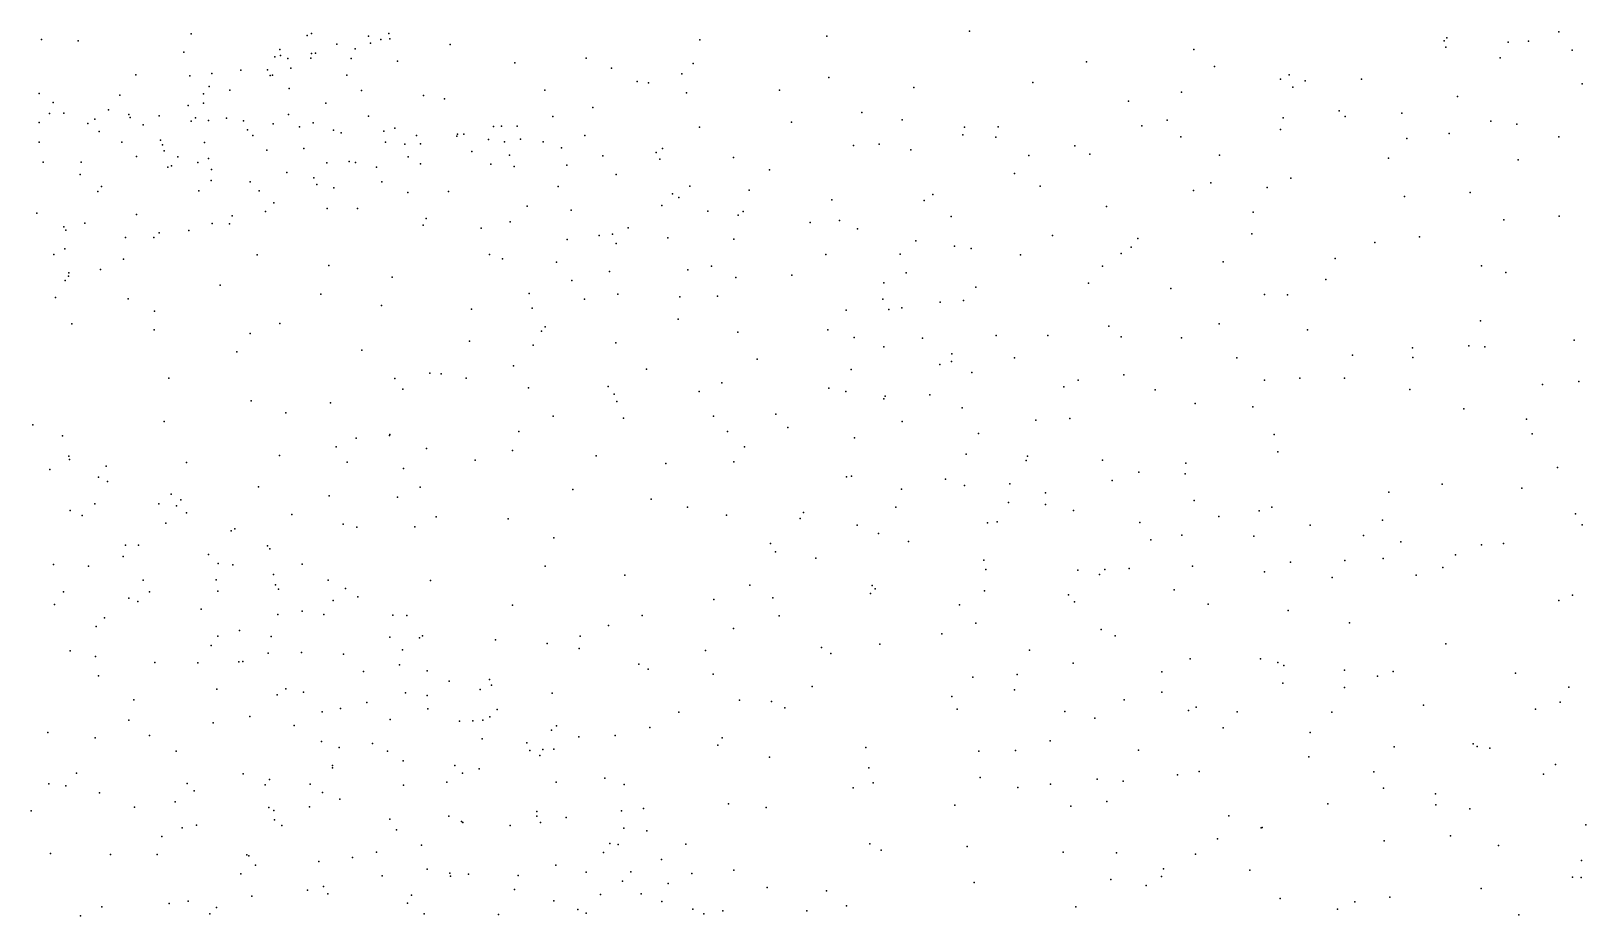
# Model space of a CAD drawing. Header units: metres. Extents: x -23.9 to 23.9, y -27.4 to 27.4.
# Drawn here: x -11.94 to -6, y 10.13 to 13.52 of the extents above; entities that cross this region are included whole.
import ezdxf

# ---------------------------------------------------------------- set-up
doc = ezdxf.new("R2010")
doc.units = ezdxf.units.M

msp = doc.modelspace()

# ---------------------------------------------------------------- linework, layer by layer
for p in [(-11.3274, 13.5053, 11.5124), (-10.8846, 13.4986, 8.3548), (-10.8672, 13.5057, 12.0738), (-10.6504, 13.496, 10.513), (-10.5716, 13.5061, 11.3877), (-8.8981, 13.4952, 13.6424), (-8.3526, 13.5152, 14.0342), (-6.529, 13.4897, -16.8), (-6.1003, 13.5118, 15.4415), (-11.8992, 13.4827, 10.7105), (-11.7589, 13.4786, 13.2292), (-11.3553, 13.4344, 13.0413), (-10.9882, 13.4454, 12.7941), (-10.8673, 13.4301, 11.2258), (-10.8519, 13.4306, 11.735), (-10.7714, 13.4655, 10.9055), (-10.7009, 13.4471, 9.8335), (-10.6419, 13.4695, 10.2223), (-10.6024, 13.4828, 11.9024), (-10.5678, 13.4853, 12.1457), (-10.3383, 13.4634, 6.3277), (-9.3831, 13.4812, 5.5193), (-7.496, 13.4449, 4.8222), (-6.5391, 13.4785, -15.6734), (-6.5331, 13.4535, 15.1542), (-6.2945, 13.4723, -17.2401), (-6.217, 13.4765, 4.5673), (-6.0496, 13.4428, -15.0914), (-11.0077, 13.4165, 7.9355), (-10.9862, 13.4221, 10.3763), (-10.9584, 13.4111, 10.0849), (-10.9464, 13.3738, 9.6768), (-10.8703, 13.4112, 9.267), (-10.7156, 13.4099, 6.8519), (-10.5397, 13.4007, 12.5788), (-10.0902, 13.3944, 5.9481), (-9.8174, 13.4124, 12.8258), (-9.721, 13.374, 5.5728), (-9.4095, 13.3918, 4.9218), (-7.9056, 13.3972, 14.4204), (-7.4166, 13.3793, 14.703), (-6.3253, 13.4132, 15.3048), (-11.5392, 13.3487, 10.5106), (-11.3328, 13.344, 10.739), (-11.2488, 13.3534, 10.2765), (-11.1372, 13.3657, 11.0801), (-11.0365, 13.3671, 8.7958), (-11.0262, 13.3461, 9.0519), (-11.0173, 13.3464, 7.4807), (-10.7322, 13.3467, 6.5705), (-9.6234, 13.322, 4.7796), (-9.5803, 13.3174, 13.106), (-9.4525, 13.3514, 5.2426), (-8.8902, 13.3385, 4.7406), (-8.1107, 13.3192, 4.8765), (-7.1645, 13.3317, 4.7262), (-7.1312, 13.3475, -16.0875), (-7.0696, 13.3254, -16.4904), (-6.8546, 13.332, -16.7678), (-6.012, 13.3136, -14.7369), (-11.9087, 13.2766, 13.6246), (-11.6, 13.2709, 9.5776), (-11.281, 13.2761, 9.1548), (-11.2586, 13.3038, 9.4106), (-11.1799, 13.2899, 7.701), (-10.9536, 13.2961, 7.0101), (-10.6761, 13.2882, 6.2244), (-10.4392, 13.2691, 12.7692), (-10.3597, 13.2565, 5.8701), (-9.976, 13.289, 5.6036), (-9.4343, 13.2789, 4.573), (-9.0796, 13.2895, 13.6083), (-8.5663, 13.2996, 4.8285), (-7.5431, 13.2817, -15.8928), (-7.1172, 13.3012, -15.7063), (-6.4879, 13.2656, 4.7086), (-11.8696, 13.2003, 9.2417), (-11.8553, 13.2421, 9.6198), (-11.8141, 13.2014, 2.0103), (-11.6432, 13.2147, 9.0539), (-11.5656, 13.1969, 2.4266), (-11.3393, 13.2303, 8.4773), (-11.2811, 13.2396, 8.7727), (-10.9554, 13.1968, 6.4901), (-10.8132, 13.2404, 12.9899), (-9.7924, 13.2233, 4.5294), (-8.764, 13.2041, 4.5137), (-7.7452, 13.2471, 14.5888), (-6.9402, 13.2102, 4.7065), (-6.7007, 13.2012, -14.9494), (-11.9089, 13.1653, 2.9321), (-11.7223, 13.1627, 8.6283), (-11.6961, 13.1782, 1.4603), (-11.5609, 13.1845, 1.7218), (-11.5117, 13.1576, 3.0433), (-11.4504, 13.1915, 1.9847), (-11.3277, 13.1713, 1.521), (-11.3111, 13.1841, 2.3129), (-11.2615, 13.1738, 2.6583), (-11.1924, 13.1824, 1.9095), (-11.1277, 13.1718, 1.6678), (-11.1125, 13.1381, 3.167), (-11.0141, 13.1614, 2.5472), (-10.9138, 13.1488, 2.8604), (-10.8616, 13.1646, 1.9764), (-10.7838, 13.1362, 3.0857), (-10.6496, 13.1904, 5.9754), (-10.5908, 13.1327, 2.7133), (-10.5496, 13.1449, 2.0307), (-10.1726, 13.1503, 5.4589), (-10.1417, 13.1518, 4.4323), (-10.0812, 13.1524, 5.1776), (-9.945, 13.1894, 13.048), (-9.3849, 13.1481, 4.1399), (-9.0339, 13.1673, 4.2889), (-8.6107, 13.1762, 14.0082), (-8.3727, 13.1485, 14.1969), (-8.2433, 13.1494, -15.8587), (-7.6947, 13.153, -15.5494), (-7.5979, 13.1746, -16.6707), (-7.165, 13.1397, 14.9651), (-7.1548, 13.1833, -15.3296), (-6.9173, 13.1888, 15.0771), (-6.361, 13.1705, -17.7017), (-6.2617, 13.1593, 15.6476), (-11.9083, 13.0912, 3.1651), (-11.6794, 13.131, 1.116), (-11.5929, 13.0907, 7.9538), (-11.4453, 13.0989, 7.5385), (-11.4375, 13.0801, 0.997), (-11.2764, 13.0897, 3.5139), (-11.0921, 13.1159, 13.3509), (-10.7549, 13.127, 1.3577), (-10.5845, 13.0909, 3.4813), (-10.5108, 13.0837, 13.0335), (-10.466, 13.1157, 3.1599), (-10.4517, 13.0842, 4.5564), (-10.312, 13.1141, 2.804), (-10.3097, 13.1215, 2.4531), (-10.285, 13.1216, 4.7564), (-10.1914, 13.1015, 3.0587), (-10.13, 13.0921, 2.0697), (-10.0696, 13.1016, 2.3122), (-9.9826, 13.092, 2.9215), (-9.8236, 13.1164, 4.2021), (-8.7963, 13.0783, 4.221), (-8.6979, 13.0835, -15.9041), (-8.3788, 13.1185, 4.5322), (-8.2518, 13.1095, -16.3826), (-7.9503, 13.0773, -16.7432), (-7.5452, 13.111, 14.7693), (-6.6818, 13.105, -17.4596), (-6.5195, 13.1235, 15.4078), (-6.101, 13.111, 15.8735), (-11.8931, 13.0145, 3.4161), (-11.7483, 13.0143, 0.7897), (-11.5366, 13.0361, 3.5824), (-11.431, 13.0582, 7.2772), (-11.3781, 13.0349, 6.9841), (-11.3025, 13.0135, 6.6293), (-11.261, 13.0285, 3.7873), (-11.038, 13.0598, 1.0337), (-10.8971, 13.0661, 3.667), (-10.7242, 13.0172, 4.3008), (-10.4988, 13.0344, 1.0903), (-10.2545, 13.0557, 3.718), (-10.1115, 13.0412, 1.773), (-9.9127, 13.0693, 3.6104), (-9.7547, 13.0389, 2.8036), (-9.5504, 13.0516, 3.6065), (-9.537, 13.0254, 3.3483), (-9.5262, 13.0666, 13.4836), (-9.2545, 13.0316, 13.671), (-8.5772, 13.0609, -16.2971), (-8.1261, 13.0393, -15.4209), (-7.893, 13.0451, 4.6312), (-7.398, 13.0412, -17.0745), (-6.7522, 13.03, 15.2572), (-6.2561, 13.0234, -14.4956), (-11.7518, 12.9668, 7.718), (-11.4171, 12.9947, 13.736), (-11.4025, 13.0005, 0.7341), (-11.25, 12.9866, 6.3188), (-10.962, 12.9748, 0.7443), (-10.8594, 12.9541, 4.5279), (-10.8094, 13.012, 4.0454), (-10.6998, 13.0128, 5.6109), (-10.6187, 12.9956, 4.9645), (-10.4514, 13.0084, 4.0586), (-10.182, 13.0068, 1.481), (-10.0933, 12.9981, 13.2534), (-9.8919, 13.0025, 2.1509), (-9.7038, 12.9673, 2.4594), (-9.1172, 12.9851, 3.8514), (-8.181, 12.9708, 14.4239), (-11.6847, 12.9025, 3.9045), (-11.6698, 12.9213, 7.262), (-11.2986, 12.9048, 6.0411), (-11.2508, 12.9449, 4.0562), (-11.1018, 12.9387, 5.7977), (-11.0674, 12.9047, 4.3032), (-10.8468, 12.9293, 4.8718), (-10.7819, 12.9157, 5.2841), (-10.5995, 12.9392, 13.3048), (-10.5002, 12.8986, 0.5941), (-10.3446, 12.9028, 0.8359), (-9.9245, 12.9217, 1.6547), (-9.4223, 12.9223, 2.9742), (-9.1952, 12.9078, 3.5405), (-8.0826, 12.9229, 4.2673), (-7.4967, 12.9062, 14.9011), (-7.4308, 12.9358, 4.5507), (-7.215, 12.9174, -17.3645), (-7.1246, 12.9527, 4.6142), (-6.4393, 12.8988, 15.7369), (-11.0115, 12.8587, 5.074), (-10.808, 12.8371, 0.3346), (-10.6923, 12.8378, 13.5144), (-10.0436, 12.8461, 1.1011), (-9.5282, 12.8482, 2.1627), (-9.4876, 12.8934, 2.5844), (-9.4633, 12.8793, -16.0161), (-8.8793, 12.87, -15.322), (-8.5265, 12.8679, -16.9809), (-8.4937, 12.891, 3.9881), (-7.8296, 12.8452, 4.2432), (-6.6906, 12.8837, 4.6837), (-11.9178, 12.8193, 7.3764), (-11.7345, 12.7811, 0.2817), (-11.5361, 12.814, 4.2801), (-11.2473, 12.78, 0.243), (-11.1807, 12.7782, 13.8694), (-11.1709, 12.8096, 5.5616), (-11.0437, 12.8262, 5.3366), (-10.429, 12.799, 13.4456), (-10.108, 12.7862, 0.7954), (-9.8752, 12.8307, 1.3751), (-9.3534, 12.8277, -16.5703), (-9.2377, 12.8113, 2.7513), (-9.2177, 12.8254, -15.5842), (-8.9624, 12.7841, 3.3707), (-8.8504, 12.7917, 3.6022), (-8.4226, 12.8069, -14.9676), (-7.2694, 12.8232, 15.0695), (-6.3114, 12.7945, -18.0748), (-6.0996, 12.8074, -14.0919), (-11.8145, 12.7666, 6.8262), (-11.8065, 12.7543, 4.29), (-11.5789, 12.7268, 5.9945), (-11.4705, 12.7264, 4.619), (-11.4505, 12.7444, 5.6769), (-11.3364, 12.7534, 5.0643), (-10.4404, 12.774, 0.2445), (-10.2198, 12.7624, 0.5421), (-9.891, 12.7185, 0.894), (-9.7686, 12.7337, -15.8698), (-9.7175, 12.7396, -16.3019), (-9.6573, 12.7631, 13.6813), (-9.5062, 12.7247, -16.8573), (-9.2539, 12.7198, 2.1898), (-8.7815, 12.76, 14.1324), (-8.0358, 12.7341, 3.9122), (-7.7094, 12.723, 14.8772), (-7.2742, 12.7402, 4.5384), (-6.6328, 12.7292, -17.9331), (-11.8527, 12.661, 4.5524), (-11.8102, 12.6835, 6.3765), (-11.0759, 12.66, -0.0306), (-10.1872, 12.6614, 13.7098), (-9.7033, 12.7035, 1.1965), (-8.9021, 12.6617, 2.7044), (-8.618, 12.6625, 3.464), (-8.5586, 12.7138, 14.2904), (-8.4107, 12.693, 3.6336), (-8.3468, 12.6838, 14.4407), (-8.1577, 12.6603, -14.7698), (-7.7728, 12.6651, -14.6652), (-7.7346, 12.6894, -17.4195), (-6.8043, 12.7079, -14.4127), (-11.6746, 12.6041, 5.4566), (-11.586, 12.644, 14.1092), (-10.8011, 12.619, -0.0891), (-10.1383, 12.6451, 0.2617), (-9.9313, 12.6327, 0.5361), (-9.4293, 12.6031, 1.3397), (-9.3395, 12.617, -15.1572), (-7.8444, 12.6169, 3.7917), (-7.3833, 12.6331, -14.529), (-6.9559, 12.6468, 15.4509), (-6.3967, 12.6177, 16.0864), (-11.8095, 12.5626, -0.1879), (-11.7967, 12.5782, 5.7853), (-11.7948, 12.5914, 4.8444), (-11.2169, 12.5448, -0.2588), (-10.5589, 12.5745, 13.8232), (-9.8731, 12.5623, 13.8157), (-9.7293, 12.5961, 0.7188), (-9.2456, 12.5731, 1.5925), (-9.0316, 12.5828, 2.0735), (-8.6799, 12.5528, 2.6722), (-8.5951, 12.5911, 3.1184), (-7.8987, 12.5524, 14.8341), (-6.9909, 12.5655, 4.5554), (-6.3037, 12.5925, 4.6177), (-11.8467, 12.4974, 14.2603), (-11.5678, 12.4922, -0.3589), (-10.8323, 12.5103, 13.9853), (-10.0363, 12.512, -16.4857), (-9.825, 12.4912, 0.2102), (-9.6972, 12.51, 0.4708), (-9.4599, 12.5002, 0.8459), (-9.316, 12.5018, 1.149), (-8.6846, 12.4909, -17.4134), (-8.4646, 12.479, 2.8065), (-8.3765, 12.4861, 3.036), (-8.3282, 12.5364, -17.4461), (-7.584, 12.5316, 15.0447), (-7.2257, 12.5081, 15.309), (-7.1378, 12.5073, 4.323), (-11.4678, 12.4449, 14.1898), (-10.5996, 12.4664, -0.2871), (-10.2559, 12.4521, 13.9162), (-10.0238, 12.4564, -15.6686), (-8.8245, 12.4487, 1.9386), (-8.6613, 12.4517, 14.4463), (-8.6113, 12.4578, 2.4155), (-11.7837, 12.3967, -0.5505), (-11.4691, 12.3735, -0.559), (-10.9891, 12.3984, -0.4561), (-9.9889, 12.3687, 13.9838), (-9.9752, 12.385, -16.9775), (-9.4663, 12.415, 0.4963), (-9.2385, 12.3647, 14.3021), (-8.8949, 12.3739, 1.4805), (-7.8201, 12.3873, -14.4504), (-7.3987, 12.3962, 3.8911), (-7.0615, 12.374, 15.6312), (-6.4005, 12.4082, -13.9676), (-11.1023, 12.3591, 14.1415), (-10.2634, 12.3298, -0.4172), (-10.02, 12.3154, -0.2633), (-9.7043, 12.3244, 14.1523), (-8.7932, 12.3443, -14.6895), (-8.6805, 12.3092, 1.6506), (-8.5324, 12.3419, 14.623), (-8.2509, 12.3515, 2.7126), (-8.0538, 12.3518, 3.18), (-7.7731, 12.3469, -17.7738), (-7.5423, 12.3425, 3.665), (-6.6604, 12.305, 16.1391), (-6.4451, 12.3121, 16.3641), (-6.3836, 12.3091, 4.6055), (-6.0422, 12.3338, -18.4649), (-11.1527, 12.2892, -0.6487), (-10.6751, 12.2965, -0.5561), (-9.1647, 12.2617, 0.4548), (-8.4668, 12.241, 1.8072), (-8.4222, 12.2527, -17.7362), (-8.4203, 12.2816, 2.0707), (-8.181, 12.266, 14.8547), (-7.3307, 12.2664, 15.4565), (-6.8889, 12.2767, -14.144), (-6.6581, 12.2681, 4.4276), (-11.4127, 12.1893, -0.8395), (-10.549, 12.1877, 14.1686), (-10.4157, 12.2085, -16.6525), (-10.3725, 12.2057, -15.7428), (-10.2767, 12.1895, 14.1578), (-10.0961, 12.2366, -15.3615), (-9.5877, 12.2234, -0.1072), (-8.8048, 12.2224, 1.031), (-8.3441, 12.2107, -14.4531), (-7.7634, 12.2012, 3.3501), (-7.0907, 12.1891, 3.9564), (-6.9198, 12.1884, 15.9847), (-10.5182, 12.1465, -0.7553), (-10.0383, 12.1521, -0.5646), (-9.7342, 12.1567, -17.4647), (-9.7116, 12.1278, -0.3668), (-9.3867, 12.1376, 14.4941), (-9.3001, 12.171, 0.0122), (-8.8908, 12.1505, 0.5529), (-8.8254, 12.1382, -17.7527), (-8.5052, 12.1254, 1.4055), (-7.9924, 12.1556, 15.0571), (-7.9371, 12.1808, 3.0133), (-7.644, 12.1439, -14.2534), (-7.225, 12.1807, 15.6632), (-6.6702, 12.1456, -18.2483), (-6.1628, 12.1653, 16.8284), (-6.0238, 12.1759, 4.7978), (-11.098, 12.1027, -0.9204), (-10.7953, 12.0941, -0.8817), (-9.7003, 12.0998, -14.8551), (-8.6808, 12.1097, -14.4651), (-8.6756, 12.1199, 14.8113), (-8.3815, 12.075, 14.9845), (-7.4911, 12.0921, 3.541), (-7.2698, 12.0789, -14.1299), (-6.4632, 12.0723, 16.6035), (-11.9324, 12.0111, -11.4335), (-11.4303, 12.0236, 14.4165), (-10.9658, 12.0561, 14.2889), (-9.944, 12.0432, 14.3666), (-9.6749, 12.0356, 14.4876), (-9.3317, 12.0435, -0.2211), (-9.0937, 12.0511, -0.0405), (-8.6101, 12.0238, 0.8605), (-8.1, 12.0289, 2.2483), (-7.9694, 12.0352, 2.6161), (-6.2247, 12.0327, 4.6834), (-11.819, 11.9684, -11.7262), (-10.697, 11.9594, 14.3786), (-10.57, 11.97, -1.0146), (-10.5685, 11.9738, -16.8504), (-10.0756, 11.9855, -0.8308), (-9.2781, 11.985, -14.5617), (-9.047, 12.0005, 14.7895), (-8.7919, 11.9607, 0.2265), (-8.3184, 11.9773, 1.5265), (-7.1889, 11.9736, -18.1224), (-6.2025, 11.9767, 16.9892), (-11.7949, 11.8906, -10.7654), (-10.9896, 11.8938, -1.2168), (-10.7729, 11.9267, -16.1076), (-10.4279, 11.9198, 14.412), (-10.0997, 11.9126, -17.4273), (-9.7796, 11.892, -0.7432), (-9.2124, 11.9264, -17.8413), (-8.3652, 11.8987, 1.1974), (-8.1311, 11.8904, 1.8066), (-7.1748, 11.908, 16.025), (-11.8681, 11.84, -10.2751), (-11.7921, 11.8783, 14.5457), (-11.6523, 11.8525, -11.0343), (-11.3453, 11.866, -1.3195), (-10.7314, 11.8676, -15.7748), (-10.5164, 11.8432, -15.3491), (-10.242, 11.8755, -0.9944), (-9.514, 11.8634, -0.5911), (-9.2537, 11.8694, 14.8496), (-8.1367, 11.8737, 15.3439), (-7.8447, 11.8754, 15.4968), (-7.7059, 11.8295, 2.656), (-7.5256, 11.8645, 3.0353), (-6.1062, 11.8481, 17.1799), (-11.6821, 11.8109, -12.1843), (-11.6479, 11.794, -1.4797), (-11.0705, 11.774, 14.5485), (-10.4522, 11.7729, -1.1582), (-8.8235, 11.8118, -0.142), (-8.8035, 11.8147, 15.0991), (-8.4443, 11.8029, 0.7482), (-8.3719, 11.7784, 15.3522), (-8.1984, 11.7854, -14.2159), (-7.8083, 11.7981, 2.4162), (-7.5291, 11.823, 15.7844), (-6.5463, 11.7837, 4.1895), (-6.2417, 11.769, 4.5803), (-11.6962, 11.7085, -9.9812), (-11.4509, 11.7087, -12.0392), (-11.404, 11.7457, -11.3049), (-11.3676, 11.7236, -11.546), (-10.8003, 11.7397, -16.6653), (-10.5388, 11.7347, -17.1692), (-9.8694, 11.7638, -0.9781), (-9.5695, 11.7259, -14.6042), (-8.6126, 11.765, 0.271), (-8.2035, 11.7135, 1.1548), (-8.0631, 11.7504, 15.5557), (-8.062, 11.7062, 1.5174), (-7.4945, 11.7209, 2.7821), (-6.7501, 11.7532, 16.6493), (-11.7901, 11.6832, -9.6635), (-11.7436, 11.6635, -12.6675), (-11.3839, 11.7007, -10.6534), (-11.3456, 11.6743, -1.5683), (-10.9425, 11.6683, -1.4308), (-10.3919, 11.6595, -15.0319), (-10.1164, 11.6519, -17.6659), (-9.4305, 11.6958, -0.7543), (-9.2812, 11.6653, 15.0664), (-9.0002, 11.653, -0.5005), (-8.9876, 11.6758, -14.3523), (-8.6345, 11.6956, 15.3284), (-7.9556, 11.6829, 1.7439), (-7.3999, 11.6605, 16.1252), (-7.2455, 11.6814, 3.1188), (-7.197, 11.696, 16.2803), (-6.0375, 11.6705, -18.5275), (-11.424, 11.6342, -10.1899), (-11.1746, 11.6056, -11.8173), (-11.1606, 11.6131, -11.2613), (-10.7468, 11.6311, -15.5373), (-10.6941, 11.6195, -1.3885), (-10.4732, 11.6204, 14.6884), (-8.7829, 11.6274, -0.3589), (-8.7009, 11.5959, -18.1561), (-8.2848, 11.6366, -18.1656), (-8.2477, 11.6399, 0.8985), (-7.7016, 11.6372, 2.2537), (-7.5414, 11.5893, -18.2099), (-7.0509, 11.6271, -13.9216), (-6.8467, 11.5882, 3.5946), (-6.7742, 11.6457, 3.8396), (-6.0121, 11.628, 17.3352), (-11.5784, 11.551, -9.5551), (-11.5293, 11.5502, -12.5802), (-11.0364, 11.5486, -10.8977), (-11.0265, 11.5371, -11.5756), (-9.9417, 11.5792, 14.8864), (-9.114, 11.5572, 15.267), (-8.586, 11.5647, -0.0591), (-7.6598, 11.5706, 16.0216), (-7.2663, 11.5846, 2.8777), (-6.7051, 11.5638, 16.9417), (-6.3965, 11.5522, -18.4119), (-6.3125, 11.5572, 4.3903), (-11.8534, 11.477, -1.9343), (-11.7194, 11.4709, -13.0988), (-11.5879, 11.5071, -1.8117), (-11.261, 11.5149, -12.1997), (-11.2243, 11.4812, -9.9417), (-11.1684, 11.4757, 14.8183), (-10.9037, 11.4785, -10.6471), (-9.9753, 11.4704, -14.725), (-9.0943, 11.5248, -0.741), (-8.9404, 11.5008, 15.4383), (-8.2988, 11.4933, 0.4878), (-7.5001, 11.4704, 16.2744), (-7.126, 11.4853, 16.6263), (-6.9189, 11.4915, 16.8239), (-6.7718, 11.5002, -18.2971), (-6.4956, 11.5135, 4.1273), (-11.5105, 11.4174, -9.1777), (-11.2315, 11.4178, -9.6905), (-11.0134, 11.4387, -1.672), (-10.8036, 11.4174, -11.3545), (-10.4124, 11.4154, -1.4958), (-9.6707, 11.4357, 15.1602), (-8.2911, 11.4579, 15.8435), (-7.9393, 11.4557, 1.2747), (-7.856, 11.4392, -18.2512), (-7.8358, 11.4574, 1.5258), (-7.7433, 11.4613, -14.059), (-7.2261, 11.4493, -18.2504), (-6.9671, 11.4275, 3.1844), (-6.6465, 11.4355, 3.7893), (-6.544, 11.4659, 17.1721), (-11.8153, 11.3729, -8.6033), (-11.4875, 11.372, -12.8908), (-11.2255, 11.3754, -12.4823), (-11.0052, 11.3992, -16.3715), (-10.9938, 11.3826, -12.0681), (-10.7374, 11.385, -10.947), (-10.6901, 11.3535, -11.5746), (-9.1922, 11.3977, 15.4485), (-8.7319, 11.366, -14.2312), (-8.7246, 11.3971, 15.6981), (-8.7131, 11.3838, -0.6214), (-8.2954, 11.3761, 0.2656), (-7.9742, 11.3615, 16.1469), (-7.5709, 11.38, 2.0185), (-6.0488, 11.3601, 17.4295), (-11.8496, 11.3244, 14.6645), (-11.5654, 11.3488, 14.7159), (-11.5315, 11.335, -8.8365), (-11.2893, 11.3067, -1.8942), (-10.9032, 11.299, -16.9342), (-10.7849, 11.3397, -10.2155), (-10.1, 11.3213, -17.8412), (-9.33, 11.3429, -1.1517), (-9.1043, 11.3494, -14.2951), (-8.391, 11.323, -0.0676), (-7.9515, 11.3344, 1.007), (-7.441, 11.3248, 16.5235), (-7.1346, 11.3005, 16.8595), (-6.1007, 11.3391, 4.5728), (-11.6906, 11.2401, -8.414), (-11.6584, 11.2725, -13.2733), (-10.9961, 11.2864, -9.6285), (-10.8208, 11.2853, -9.9456), (-10.557, 11.2828, -11.3537), (-10.5036, 11.2823, -15.0247), (-9.7322, 11.244, 15.3763), (-9.6038, 11.282, -18.0758), (-9.2544, 11.2329, 15.6461), (-9.0804, 11.2804, -1.0528), (-8.3292, 11.2525, 16.1107), (-6.9007, 11.2545, 17.1412), (-11.2254, 11.2033, -12.7414), (-11.1432, 11.2252, -9.1294), (-11.022, 11.2023, -12.4297), (-10.5687, 11.1989, -10.1946), (-10.4545, 11.1968, -10.6921), (-10.4432, 11.2039, -11.1193), (-10.165, 11.1893, -14.7463), (-9.9676, 11.175, 15.3477), (-9.8412, 11.2034, -1.5393), (-8.6957, 11.172, 16.0284), (-8.4589, 11.212, -18.3135), (-7.8499, 11.2281, 16.3997), (-7.7962, 11.2041, 1.1635), (-6.5326, 11.1743, 3.7831), (-11.7899, 11.147, -2.2223), (-11.693, 11.1253, 14.7659), (-11.2509, 11.1675, 14.9249), (-11.0339, 11.1386, -1.9618), (-10.9064, 11.1404, -9.2449), (-10.7451, 11.1344, -12.1057), (-10.5203, 11.1509, 15.1233), (-9.845, 11.1556, -14.5537), (-9.3625, 11.1483, -1.4338), (-8.9186, 11.16, -18.3425), (-8.8825, 11.1365, -1.0815), (-8.1235, 11.1495, 0.2316), (-7.5102, 11.116, 1.8779), (-7.2414, 11.1168, 2.3774), (-11.4671, 11.1021, -8.3261), (-11.3021, 11.1007, -13.0056), (-11.1453, 11.1051, -8.7059), (-11.1306, 11.1062, -16.1368), (-10.6685, 11.0676, -9.4071), (-10.5308, 11.0939, -9.7864), (-10.4251, 11.0704, -11.7093), (-9.6164, 11.096, -1.58), (-9.5807, 11.0775, 15.6899), (-9.3328, 11.0575, -18.2568), (-8.1709, 11.0565, -0.0645), (-7.9565, 11.0997, 0.564), (-7.6173, 11.0671, 16.7486), (-7.1742, 11.1021, 17.0797), (-7.1511, 11.0911, -13.8418), (-6.9193, 11.0726, 2.9326), (-6.7338, 11.0679, -13.6235), (-6.2669, 11.0621, 4.1587), (-11.6816, 11.0509, -7.9495), (-11.2293, 11.0007, -8.3467), (-10.9654, 11.0011, -12.6456), (-10.3413, 11.0306, -10.087), (-10.2226, 10.9992, -1.85), (-10.1869, 11.0378, -11.0885), (-10.1803, 11.0157, -10.5592), (-8.9537, 11.0103, 16.1174), (-8.3399, 11.0468, -0.4883), (-8.1804, 10.9976, 16.5464), (-7.1556, 11.0229, -18.3681), (-6.9202, 11.007, 17.2401), (-6.7931, 11.0505, 3.1487), (-6.062, 11.0078, -18.4869), (-11.5472, 10.9595, -2.3126), (-10.9989, 10.9782, -8.5565), (-10.8981, 10.9887, -17.1026), (-10.6563, 10.9494, -8.9858), (-10.509, 10.9863, -1.9453), (-10.4258, 10.9759, 15.3804), (-9.9474, 10.9851, -1.7845), (-9.2322, 10.9584, 16.0418), (-9.1091, 10.9537, -1.5035), (-8.4206, 10.973, -14.0799), (-7.7616, 10.9598, 0.8518), (-7.6175, 10.9886, 1.3292), (-6.618, 10.9397, 3.4005), (-6.0958, 10.9514, 4.3498), (-11.5654, 10.8825, -13.5503), (-11.1031, 10.8954, -12.9659), (-10.8265, 10.9136, 15.211), (-10.7564, 10.9268, -8.7177), (-10.5677, 10.8846, -17.5718), (-10.4233, 10.9247, -9.3201), (-10.3016, 10.8783, -11.8083), (-10.2507, 10.8799, -17.8799), (-10.2127, 10.8818, 15.6083), (-10.1866, 10.8951, -9.9079), (-10.1582, 10.9225, -11.3971), (-9.4637, 10.9123, 15.9761), (-9.0584, 10.9296, -14.1858), (-8.4004, 10.924, -0.8746), (-7.9891, 10.9149, 16.7638), (-7.8737, 10.8893, 0.4364), (-7.5154, 10.9185, 1.5613), (-7.4865, 10.932, 17.0072), (-7.3296, 10.9133, 2.0186), (-6.9681, 10.9125, 2.6886), (-6.1901, 10.9235, 17.5432), (-11.8748, 10.8344, -2.6129), (-11.4865, 10.8238, 14.9858), (-11.2441, 10.8715, -13.1641), (-10.9346, 10.862, -15.5211), (-9.951, 10.8437, -10.4195), (-9.9313, 10.8602, -10.7048), (-9.8456, 10.8186, -18.1603), (-9.7069, 10.8237, 15.9509), (-9.5743, 10.8541, -1.8057), (-7.3829, 10.8532, -13.8828), (-7.0508, 10.8352, 2.4609), (-11.695, 10.8147, -7.6333), (-11.3845, 10.763, -2.4397), (-10.8296, 10.8009, -12.7226), (-10.7622, 10.7778, -8.3272), (-10.635, 10.7926, -12.4508), (-10.5777, 10.7632, -14.9646), (-10.2152, 10.8108, -9.3871), (-10.0454, 10.7959, -1.9988), (-10.0327, 10.7663, -9.7601), (-9.9831, 10.7699, 15.8664), (-9.942, 10.7715, -10.0836), (-9.315, 10.7864, 16.2074), (-9.298, 10.8146, -1.7281), (-8.7488, 10.7776, -1.3913), (-8.3175, 10.7629, 16.774), (-8.1768, 10.766, -0.575), (-8.0452, 10.8036, -0.1623), (-7.7067, 10.7674, 0.6798), (-6.7302, 10.7801, 3.0316), (-6.4275, 10.7912, 17.4994), (-6.4122, 10.7811, 3.671), (-6.3638, 10.7751, -18.4778), (-10.7877, 10.7082, 15.3511), (-10.7873, 10.6997, -2.3073), (-10.5172, 10.7262, 15.6305), (-10.3204, 10.709, -8.6987), (-10.2267, 10.6965, -11.9669), (-9.9948, 10.7474, -11.3477), (-9.1174, 10.7402, 16.3694), (-8.7382, 10.6994, -18.4764), (-7.0556, 10.7413, 17.3074), (-6.1128, 10.713, 4.1428), (-11.8717, 10.6385, -14.1212), (-11.7664, 10.679, -7.4104), (-11.3435, 10.6405, 15.1305), (-11.1286, 10.677, -16.3433), (-11.0287, 10.6557, -7.943), (-10.8733, 10.6374, -17.3447), (-10.3506, 10.6452, 15.8175), (-10.2912, 10.6793, -14.68), (-9.9328, 10.6446, -9.4706), (-9.7469, 10.66, -14.358), (-8.7211, 10.6422, -14.1169), (-8.3125, 10.6634, -18.5273), (-8.043, 10.6376, -14.009), (-7.865, 10.656, 17.1654), (-7.7651, 10.6495, 0.3291), (-7.5586, 10.6737, 1.0129), (-7.4749, 10.6861, 1.3177), (-6.8074, 10.6846, 2.7906), (-6.1598, 10.6757, 17.6613), (-11.8064, 10.6308, -2.825), (-11.6777, 10.6045, 15.0083), (-11.3158, 10.612, -13.5136), (-11.0444, 10.6348, 15.2749), (-10.8262, 10.6053, -15.2963), (-10.7589, 10.5804, -8.0547), (-10.5166, 10.6334, -2.2944), (-9.6734, 10.6362, -10.7573), (-8.7977, 10.624, 16.6813), (-8.1681, 10.6251, -0.7847), (-6.7707, 10.6216, -18.4581), (-6.5725, 10.6008, -13.4775), (-11.9394, 10.5354, -7.1003), (-11.5438, 10.5491, -13.8587), (-11.3893, 10.5699, -7.5619), (-11.0309, 10.5479, -2.5267), (-11.0112, 10.5364, -16.8005), (-10.8756, 10.5511, -13.0306), (-10.0071, 10.5335, -11.8313), (-9.6834, 10.5357, -9.7842), (-9.5989, 10.545, -10.1152), (-9.2745, 10.5617, -14.2168), (-9.1304, 10.5481, 16.5927), (-8.4094, 10.5574, -1.2546), (-7.9662, 10.5531, -0.3659), (-7.8285, 10.5713, 0.0311), (-6.9839, 10.5617, 2.3256), (-6.5708, 10.5588, 17.5498), (-6.4403, 10.543, 3.4006), (-11.3615, 10.47, -13.7128), (-11.3068, 10.481, -2.7012), (-11.0096, 10.5016, -15.7851), (-10.9806, 10.48, -7.7612), (-10.5687, 10.5042, -12.6983), (-10.5428, 10.4623, -8.0725), (-10.343, 10.5149, -8.2899), (-10.295, 10.4942, -12.37), (-10.289, 10.4907, 16.036), (-10.1087, 10.4795, -12.1121), (-10.0061, 10.5152, -8.5879), (-9.9926, 10.4906, 16.1961), (-9.8942, 10.5102, -8.9484), (-9.6747, 10.4695, -11.0894), (-9.586, 10.4592, -1.9927), (-7.3613, 10.5165, -13.8944), (-7.2387, 10.4709, 17.4175), (-7.2339, 10.4722, -18.5587), (-5.9972, 10.4826, 4.1546), (-11.44, 10.4377, -7.3589), (-10.4471, 10.4047, -14.8475), (-9.7278, 10.4112, 16.4343), (-9.6951, 10.4073, -9.1716), (-9.4372, 10.4078, -10.2909), (-8.7339, 10.4099, -1.5693), (-8.3617, 10.3996, 17.2286), (-7.405, 10.4287, 1.1334), (-6.7682, 10.4209, 2.6322), (-6.5148, 10.4399, 3.1581), (-6.3316, 10.4036, -13.3483), (-11.8651, 10.3723, 15.0483), (-11.6357, 10.3684, -7.1239), (-11.4573, 10.3683, 15.2429), (-11.1146, 10.3671, -7.5189), (-11.1077, 10.3636, 15.4105), (-10.84, 10.342, -13.1837), (-10.7107, 10.3577, -7.8073), (-10.6188, 10.3771, 15.9308), (-9.7521, 10.3759, -11.4875), (-9.5299, 10.349, 16.6157), (-8.6907, 10.3852, 17.0547), (-7.9951, 10.3781, 17.4294), (-7.7915, 10.3749, -13.994), (-7.4891, 10.3705, 0.7522), (-6.0134, 10.3459, 17.8635), (-11.1382, 10.2943, -2.6944), (-11.0819, 10.3278, -13.4741), (-10.5975, 10.2868, -17.603), (-10.4252, 10.3129, 16.1755), (-10.3391, 10.297, -7.9816), (-10.3361, 10.2855, -17.8403), (-10.2672, 10.2936, -2.3372), (-10.0773, 10.2883, -8.1549), (-9.9339, 10.3282, -2.1879), (-9.8186, 10.3008, -8.4139), (-9.647, 10.3021, -8.8675), (-9.4137, 10.2958, -10.5916), (-9.2532, 10.3082, 16.8299), (-7.6193, 10.284, 0.1676), (-7.6111, 10.3138, 17.5033), (-7.2811, 10.3089, 1.3584), (-6.0483, 10.2826, 3.9219), (-6.0157, 10.2808, -13.1707), (-10.8832, 10.2329, -7.4996), (-10.822, 10.2469, -15.2562), (-10.0918, 10.2344, 16.4496), (-9.6786, 10.2667, -2.1103), (-9.5049, 10.2578, -18.335), (-9.1263, 10.2424, -14.2318), (-8.8989, 10.2298, -18.5249), (-8.3349, 10.2618, -18.641), (-7.8125, 10.2737, -0.4187), (-7.6778, 10.2501, -0.087), (-6.3975, 10.2382, 17.7454), (-11.6692, 10.1685, -6.8451), (-11.4116, 10.1811, -13.9254), (-11.3385, 10.1901, -7.1123), (-11.2305, 10.1655, -13.7196), (-11.0955, 10.21, -7.3146), (-10.8055, 10.2177, -17.3399), (-10.5012, 10.1832, -7.6976), (-10.4851, 10.2136, -2.4586), (-9.9415, 10.191, -12.1898), (-9.7633, 10.2163, -11.7976), (-9.6072, 10.2189, -8.6329), (-9.5289, 10.1892, 16.8326), (-8.8234, 10.173, 17.2711), (-7.9467, 10.1681, -18.718), (-7.1659, 10.2003, 1.5744), (-6.8801, 10.188, -18.6123), (-6.7461, 10.2053, 17.6874), (-11.7511, 10.134, -3.2561), (-11.2566, 10.1414, -2.8868), (-10.437, 10.1425, 16.3735), (-10.153, 10.1396, -14.6151), (-9.8504, 10.1582, -18.1589), (-9.8182, 10.145, -8.1512), (-9.4106, 10.1601, -2.0464), (-9.368, 10.1414, -9.106), (-9.2955, 10.1529, -10.3928), (-8.975, 10.1533, -1.8726), (-6.947, 10.1601, 2.0385), (-6.2537, 10.1383, 3.411)]:
    msp.add_point(p)

doc.saveas('drawing.dxf')
